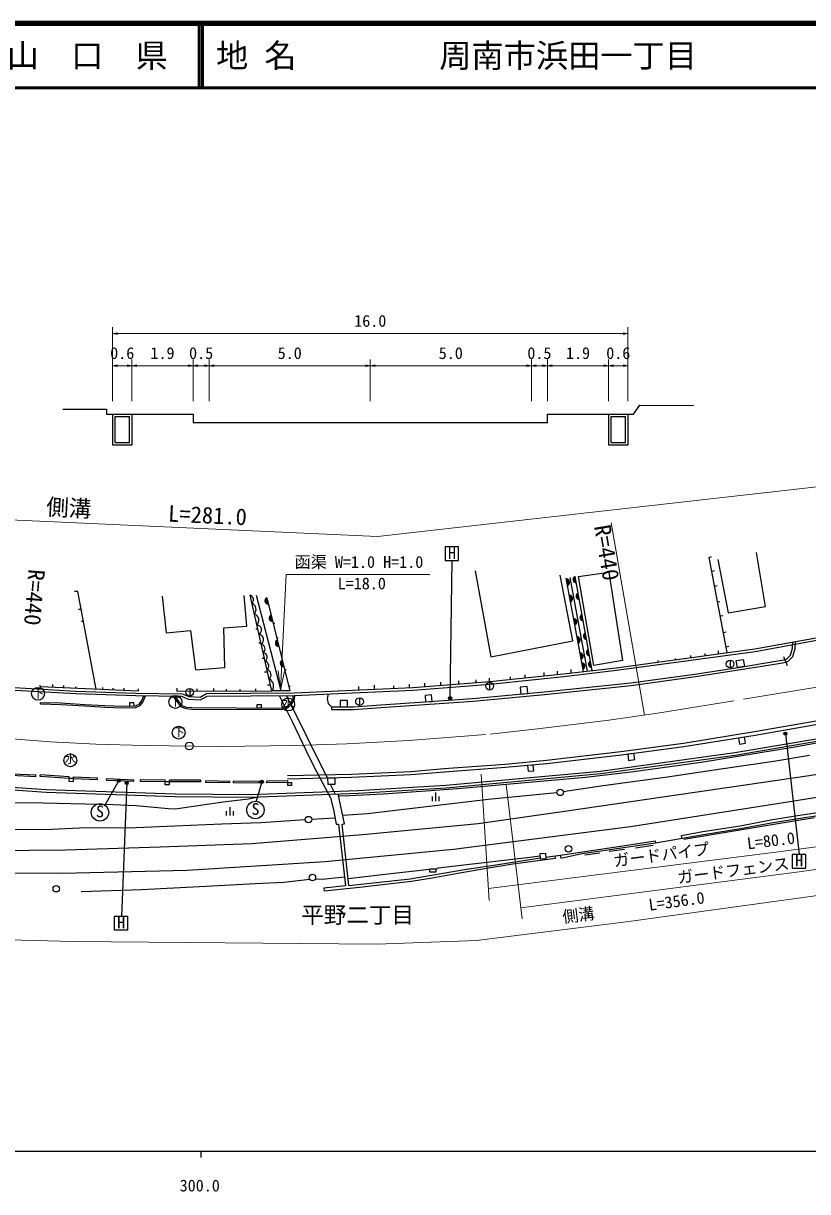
# Model space of a CAD drawing. Units: millimetres at full size, sheet at 1:1000, with parts at other scales. Extents: x 40000 to 680000, y 20000 to 380000.
# Drawn here: x 340463 to 462206, y 198715 to 380000 of the extents above; entities that cross this region are included whole.
import ezdxf
from ezdxf.enums import TextEntityAlignment as Align

# ---------------------------------------------------------------- set-up
doc = ezdxf.new("R2010")
doc.units = ezdxf.units.MM
doc.header["$LTSCALE"] = 1000
doc.linetypes.add('CHAIN', pattern=[18.5, 12, -1.5, 3.5, -1.5])
for name, color, linetype, lineweight in [('M-BGD', 7, 'Continuous', 25), ('M-BGD-EXST', 7, 'Continuous', 25), ('M-BMK', 2, 'CHAIN', 13), ('M-BMK-SRVR', 3, 'Continuous', 25), ('M-STR-HTXT', 7, 'Continuous', 13), ('M-TTL', 2, 'Continuous', 140), ('M-TTL-BAND', 7, 'Continuous', 25), ('M-TTL-LINE', 7, 'Continuous', 50)]:
    doc.layers.add(name, color=color, linetype=linetype, lineweight=lineweight)
doc.layers.add('M-BMK-HTXT', color=7, linetype='Continuous')
doc.layers.add('M-TTL-TXT', color=7, linetype='Continuous')
doc.styles.add('ＭＳ ゴシック', font='')
doc.styles.get('ＭＳ ゴシック').set_extended_font_data('MS Gothic')

# ---------------------------------------------------------------- blocks, each defined once
blk = doc.blocks.new('open_arrow')
at = {"color": 0, "linetype": 'Continuous', "lineweight": -2}
blk.add_lwpolyline([(7.5, 1.25), (0, 0), (7.5, -1.25)], dxfattribs=at)

msp = doc.modelspace()

# ---------------------------------------------------------------- hatches: boundary and pattern name
at = {"layer": 'M-BGD'}
for points in [[(424922, 292793, 0.82183), (424742, 293767)], [(426094, 294160, 0.82183), (426273, 293186)], [(378242, 290860, 0.82183), (378479, 289898)], [(425391, 290252, 0.82183), (425211, 291227)], [(426566, 291597, 0.82183), (426746, 290623)], [(427181, 288264, 0.82183), (427361, 287290)], [(378902, 288182, 0.82183), (379140, 287220)], [(426052, 286664, 0.82183), (425873, 287638)], [(426573, 283843, 0.82183), (426393, 284817)], [(427710, 285394, 0.82183), (427890, 284420)], [(379866, 284276, 0.82183), (380103, 283315)], [(428179, 282852, 0.82183), (428359, 281877)], [(380637, 281151, 0.82183), (380875, 280189)], [(427032, 281351, 0.82183), (426852, 282325)], [(428517, 281021, 0.82183), (428696, 280047)], [(427319, 279797, 0.82183), (427139, 280771)]]:
    msp.add_hatch(color=256, dxfattribs=at).paths.add_polyline_path(points)
at = {"layer": 'M-BGD-EXST'}
for points in [[(406961, 275287, 1), (406461, 275287, 0.41421), (406711, 275037, 0.41421)], [(458996, 269779, 1), (458496, 269779, 0.41421), (458746, 269529, 0.41421)], [(355536, 262490, 1), (355036, 262490, 0.41421), (355286, 262240, 0.41421)], [(356750, 262137, 1), (356250, 262137, 0.41421), (356500, 261887, 0.41421)], [(377743, 262306, 1), (377243, 262306, 0.41421), (377493, 262056, 0.41421)]]:
    msp.add_hatch(color=256, dxfattribs=at).paths.add_polyline_path(points)

# ---------------------------------------------------------------- linework, layer by layer
at = {"layer": 'M-BGD'}
for p, q in [((346614, 320145), (353379, 320145)), ((353379, 320145), (353379, 319366)), ((353379, 319366), (366815, 319366)), ((354315, 319366), (354315, 314597)), ((357315, 319366), (357315, 314597)), ((366815, 319366), (366815, 318058)), ((421815, 318058), (421815, 319366)), ((421815, 319366), (435177, 319366)), ((431315, 319366), (431315, 314597)), ((434315, 319366), (434315, 314597)), ((435177, 319366), (436176, 320757)), ((436176, 320757), (444474, 320722)), ((354690, 314972), (354690, 318991)), ((354690, 318991), (356940, 318991)), ((356940, 314972), (356940, 318991)), ((366815, 318058), (421815, 318058)), ((431690, 314972), (431690, 318991)), ((431690, 318991), (433940, 318991)), ((433940, 314972), (433940, 318991)), ((354315, 314597), (357315, 314597)), ((354690, 314972), (356940, 314972)), ((431315, 314597), (434315, 314597)), ((431690, 314972), (433940, 314972)), ((446910, 297126), (447296, 297274)), ((449722, 282365), (446910, 297126)), ((427388, 279422), (424717, 293906)), ((428035, 279498), (425356, 294024)), ((428782, 279585), (426094, 294160)), ((447317, 294988), (447750, 295087)), ((447761, 292658), (448146, 292759)), ((348940, 291855), (348377, 291855)), ((351761, 276699), (348940, 291855)), ((380495, 276420), (376660, 291231)), ((448221, 290245), (448591, 290312)), ((349458, 289072), (349041, 289072)), ((349808, 287193), (349475, 287193)), ((379210, 286934), (379501, 286934)), ((448638, 288057), (449039, 288123)), ((376858, 286017), (376564, 286017)), ((379772, 284659), (380032, 284659)), ((449128, 285486), (449536, 285566)), ((377357, 283836), (377015, 283836)), ((449551, 283265), (449963, 283351)), ((377900, 281460), (377519, 281460)), ((380328, 282403), (380537, 282403)), ((439014, 280907), (439014, 281123)), ((441717, 281275), (441717, 281459)), ((444099, 281599), (444099, 281903)), ((446292, 281898), (446292, 282211)), ((448358, 282179), (448358, 282627)), ((450164, 281188), (450164, 279988)), ((458435, 281729), (459049, 280352)), ((378385, 279337), (377916, 279337)), ((380983, 279750), (381256, 279750)), ((421282, 278743), (421282, 279259)), ((423389, 278965), (423389, 279471)), ((425521, 279204), (425521, 279735)), ((345026, 277000), (345026, 277409)), ((400420, 276908), (400420, 277438)), ((402779, 277073), (402779, 277619)), ((405278, 277267), (405278, 277782)), ((408049, 277483), (408049, 277981)), ((410765, 277695), (410765, 278140)), ((412809, 277854), (412809, 278396)), ((412841, 277752), (412841, 276552)), ((416057, 278193), (416057, 278595)), ((418374, 278437), (418374, 278924)), ((343089, 277086), (343089, 277318)), ((343089, 277086), (358313, 276407)), ((346767, 276922), (346767, 277275)), ((348626, 276839), (348626, 277040)), ((352808, 276652), (352808, 276919)), ((354422, 276580), (354422, 276820)), ((356131, 276504), (356131, 276850)), ((358313, 276407), (358313, 276757)), ((366281, 276809), (366281, 275609)), ((367444, 276394), (367444, 276753)), ((370012, 276397), (370012, 276797)), ((371983, 276400), (371983, 276674)), ((374094, 276403), (374094, 276696)), ((376525, 276407), (376525, 276719)), ((378855, 277281), (378339, 277281)), ((387743, 262796), (381302, 275694)), ((381622, 277162), (381873, 277162)), ((392530, 276569), (392530, 277083)), ((394965, 276673), (394965, 277314)), ((397955, 276802), (397955, 277184)), ((343140, 274389), (343146, 274639)), ((388273, 273950), (388278, 273550)), ((392647, 275361), (392647, 274161)), ((338615, 263320), (342376, 263154)), ((338626, 263570), (342387, 263404)), ((342376, 263154), (342387, 263404)), ((343057, 263127), (343072, 263376)), ((347549, 262848), (343057, 263127)), ((347565, 263097), (343072, 263376)), ((347549, 262848), (347565, 263097)), ((348248, 262809), (348256, 263059)), ((348256, 263059), (351983, 262943)), ((351975, 262693), (351983, 262943)), ((348248, 262809), (351975, 262693)), ((353386, 262576), (353398, 262825)), ((353386, 262576), (357601, 262386)), ((353398, 262825), (357612, 262636)), ((357601, 262386), (357612, 262636)), ((358622, 262381), (358626, 262631)), ((362449, 262312), (358622, 262381)), ((362454, 262562), (358626, 262631)), ((362449, 262312), (362454, 262562)), ((368025, 262574), (363147, 262544)), ((363149, 262294), (363147, 262544)), ((368026, 262324), (363149, 262294)), ((368026, 262324), (368025, 262574)), ((368766, 262225), (368773, 262475)), ((372494, 262126), (368766, 262225)), ((372501, 262376), (368773, 262475)), ((372494, 262126), (372501, 262376)), ((373092, 262161), (373096, 262411)), ((377139, 262098), (373092, 262161)), ((377143, 262348), (373096, 262411)), ((377139, 262098), (377143, 262348)), ((381501, 262449), (378267, 262417)), ((378270, 262167), (378267, 262417)), ((381503, 262199), (378270, 262167)), ((381503, 262199), (381501, 262449)), ((388876, 260427), (388142, 261878)), ((403961, 259317), (403961, 260013)), ((404495, 259317), (404495, 260645)), ((405028, 259317), (405028, 260013)), ((372018, 257057), (372018, 257754)), ((372551, 257057), (372551, 258385)), ((373085, 257057), (373085, 257754)), ((385211, 256531), (388793, 256695)), ((442680, 253554), (442616, 254000)), ((435496, 252046), (438233, 252494)), ((423066, 250445), (423015, 250817)), ((427633, 250976), (429964, 251297)), ((431421, 251521), (433794, 251853)), ((390461, 246143), (387118, 245815)), ((387118, 245815), (387153, 245372))]:
    msp.add_line(p, q, dxfattribs=at)
for points in [[(448240, 296828), (449846, 288505), (455640, 289517), (454279, 297875)], [(410607, 295057), (413053, 281719), (425765, 284164), (423801, 294353)], [(362027, 291100), (362633, 285434), (366418, 285790), (367171, 279664), (371750, 280061), (371562, 286208), (375138, 286479), (374720, 291204)], [(364262, 276841), (364262, 276389), (379054, 276410), (375659, 291261)], [(378242, 290860), (381802, 276429), (379054, 276410)], [(338229, 276986), (348623, 276393), (357912, 276078), (365117, 275973), (366135, 275529), (367889, 275453), (368867, 275991), (382535, 276105), (391590, 276528), (400944, 276930), (412892, 277860), (424309, 279062), (432508, 280021), (453995, 282947), (465528, 285030), (483486, 288270)], [(338202, 276587), (348605, 275993), (357902, 275678), (365031, 275574), (366044, 275133), (367983, 275048), (368971, 275592), (382546, 275705), (391607, 276129), (400968, 276531), (412929, 277462), (424354, 278665), (432558, 279624), (454058, 282552), (465599, 284636), (483557, 287876)], [(548172, 286758), (540625, 285506), (534301, 284413), (525752, 282898), (511098, 280347), (498012, 277993), (483055, 275210), (470426, 272910), (453973, 270075), (442917, 268252), (433233, 266941), (421675, 265605), (415252, 265016), (405807, 264320), (400596, 263867), (391399, 263467), (381466, 263224)], [(327241, 262277), (344010, 261093), (364004, 260450), (375741, 260347), (392400, 260956), (406057, 261772), (430038, 263986), (450889, 266841), (464774, 269209), (482561, 272638), (503305, 276579), (518763, 279275), (537021, 282385), (550570, 284683)], [(548254, 286265), (540709, 285013), (534387, 283921), (525838, 282406), (511185, 279854), (498102, 277501), (483146, 274718), (470513, 272417), (454074, 269494), (442991, 267757), (433296, 266445), (421727, 265107), (415293, 264517), (405847, 263822), (400629, 263368), (391416, 262967), (381478, 262724)], [(327207, 261879), (343990, 260693), (363996, 260050), (375747, 259947), (392419, 260557), (406087, 261373), (430083, 263589), (450950, 266445), (464846, 268816), (482636, 272245), (503376, 276186), (518831, 278880), (537088, 281991), (550637, 284289)], [(387763, 275949), (387625, 275198), (387790, 274442), (388273, 273950), (391699, 273931), (395966, 274233), (410244, 275228), (421331, 276267), (434783, 277646), (444720, 279022), (452382, 280228), (455083, 280643), (458212, 281189), (458947, 281357), (459544, 281971), (459854, 283051), (459932, 284019)], [(388278, 273550), (391713, 273531), (395994, 273834), (410277, 274830), (421370, 275869), (434831, 277249), (444778, 278626), (452444, 279832), (455147, 280248), (458291, 280796), (459151, 280994), (459900, 281765), (460250, 282979), (460331, 283987)], [(550113, 284200), (550176, 283847), (543723, 282785), (538276, 281845), (529313, 280329), (516929, 278194), (504977, 276207), (496846, 274550), (485209, 272368), (477128, 270801), (460241, 267708), (445678, 265322), (434818, 263804), (427743, 263002), (416036, 261944), (408526, 261250), (403681, 260934), (396327, 260393), (391103, 260138), (389415, 260102)], [(330105, 251602), (347082, 251755), (361713, 252207), (375937, 252758), (393115, 254111), (411054, 255863), (424826, 257817), (462423, 263274), (493755, 268310), (521953, 272961), (553356, 278408), (566773, 280692)], [(567492, 277070), (542219, 272873), (509846, 267368), (460103, 259297), (434697, 255321), (407255, 251826), (387329, 249901), (365874, 248545), (346508, 248107), (325089, 248194), (304370, 249112), (280199, 250598), (257788, 252911), (229037, 256788), (209957, 259449), (198371, 260811), (182673, 262865), (163281, 265338), (142812, 268006), (124115, 270215), (98459, 272520), (77473, 273589), (65912, 273710)], [(343140, 274389), (346265, 274321), (350012, 274076), (353088, 273915), (355882, 273797), (357929, 273832), (358582, 274168), (359011, 274664), (359445, 275656)], [(343146, 274639), (346276, 274571), (350027, 274326), (353100, 274165), (355885, 274047), (357867, 274081), (358425, 274368), (358797, 274799), (359174, 275659)], [(363676, 275594), (364423, 274553), (364958, 273966), (365690, 273663), (366603, 273576), (380549, 273505), (381520, 273800), (382102, 274327), (382571, 275129), (382621, 275708)], [(363987, 275589), (364618, 274711), (365105, 274176), (365751, 273908), (366615, 273826), (380513, 273756), (381394, 274023), (381905, 274486), (382327, 275206), (382369, 275703)], [(380197, 275685), (382198, 271691), (384340, 267132), (385612, 264577), (388116, 259821), (388629, 258011), (389005, 255758), (389391, 255756), (390461, 246143)], [(424258, 260825), (430460, 261729), (440461, 263075), (448732, 264344), (456955, 265509), (462499, 266431)], [(335022, 259088), (343463, 259064), (354392, 258796), (357972, 258634), (362984, 258181), (364026, 258099), (367248, 258568), (371484, 259209), (375433, 259685), (377037, 259994)], [(391009, 246226), (389967, 255762), (390319, 255775), (389344, 260444)], [(390038, 257122), (393878, 257368), (403053, 258501), (412631, 259629), (423282, 260671)], [(442616, 254000), (445959, 254598), (451707, 255483), (456486, 256391), (460652, 257079), (464114, 257602)], [(337894, 254923), (344853, 254936), (349180, 255155), (357919, 255212), (363952, 255471), (371259, 255772), (377328, 255999), (384218, 256450)], [(423772, 250917), (423880, 250484), (427163, 251166), (430472, 251645), (438597, 252823), (446032, 254154), (451783, 255039), (456565, 255948), (460722, 256634), (464169, 257155)], [(463247, 256701), (456633, 255653), (443009, 253336)], [(421570, 250626), (424169, 250970), (433538, 252365), (438543, 253165), (438597, 252823)], [(387153, 245372), (392663, 245978), (397075, 246457), (400733, 246879), (403903, 247406), (407924, 248114), (412332, 248914), (416459, 249578), (423066, 250445)], [(391009, 246226), (400502, 247230), (408951, 248678), (413814, 249449), (420727, 250496)], [(404541, 248769), (404897, 248973), (408853, 249405), (412895, 249866), (418679, 250545), (420702, 250844)], [(390894, 247281), (397499, 248070), (400761, 248462), (403491, 248734)], [(349443, 245304), (358813, 245611), (367804, 246070), (376492, 246529), (380898, 246725), (384909, 247187)], [(385779, 247235), (386854, 247193), (390304, 247556)]]:
    msp.add_lwpolyline(points, dxfattribs=at)
for points in [[(426633, 294163), (431332, 294837), (433489, 281110), (429002, 280340)], [(452382, 280228), (451296, 280057), (451125, 281143), (452211, 281314)], [(402900, 274717), (403898, 274786), (403828, 275784), (402831, 275714)], [(417660, 275923), (418755, 276026), (418652, 277121), (417557, 277018)], [(356941, 274065), (357641, 274077), (357632, 274577), (356932, 274565)], [(376705, 273775), (377405, 273771), (377407, 274271), (376707, 274275)], [(389654, 273942), (390754, 273936), (390759, 274936), (389659, 274942)], [(452423, 269235), (451484, 269088), (451631, 268150), (452570, 268297)], [(435232, 266707), (434291, 266580), (434418, 265639), (435360, 265766)], [(419616, 264914), (418720, 264831), (418802, 263935), (419698, 264017)], [(387741, 262920), (388790, 262943), (388813, 261893), (387764, 261870)], [(348248, 262809), (347549, 262848), (347524, 262399), (348223, 262359)], [(363149, 262294), (362449, 262312), (362439, 261912), (363139, 261894)], [(381503, 262199), (382103, 262199), (382103, 261749), (381503, 261749)], [(420678, 251189), (421526, 251248), (421589, 250351), (420741, 250291)], [(403491, 248319), (404541, 248319), (404541, 248769), (403491, 248769)]]:
    msp.add_lwpolyline(points, close=True, dxfattribs=at)
for centre, radius in [((450164, 280588), 600), ((412841, 277152), 600), ((366281, 276209), 600), ((392647, 274761), 600), ((423782, 260671), 500), ((384718, 256450), 500), ((425076, 251913), 500), ((385331, 247456), 500), ((345572, 245713), 500)]:
    msp.add_circle(centre, radius, dxfattribs=at)
for centre, radius, start, end in [((424736, 293262), 505, 291.62029, 89.27848), ((426280, 293691), 505, 111.62029, 269.27848), ((375434, 290549), 747, 313.29373, 72.45835), ((378455, 290402), 505, 115.03192, 272.69011), ((425204, 290722), 505, 291.62029, 89.27848), ((426752, 291128), 505, 111.62029, 269.27848), ((375580, 289059), 1014, 316.93655, 68.81553), ((375979, 287376), 1048, 314.80152, 70.95056), ((427367, 287795), 505, 111.62029, 269.27848), ((376696, 285884), 748, 297.40133, 88.35075), ((379116, 287724), 505, 115.03192, 272.69011), ((425866, 287133), 505, 291.62029, 89.27848), ((376867, 284345), 893, 306.90432, 78.84776), ((426387, 284312), 505, 291.62029, 89.27848), ((427896, 284925), 505, 111.62029, 269.27848), ((377259, 282928), 717, 307.377, 78.37508), ((380080, 283819), 505, 115.03192, 272.69011), ((428365, 282382), 505, 111.62029, 269.27848), ((377588, 281622), 744, 303.93435, 81.81773), ((377812, 280278), 752, 310.51265, 75.23943), ((380851, 280693), 505, 115.03192, 272.69011), ((426846, 281821), 505, 291.62029, 89.27848), ((428703, 280552), 505, 111.62029, 269.27848), ((378093, 278912), 820, 310.43939, 75.31268), ((427133, 280266), 505, 291.62029, 89.27848), ((378065, 277172), 1248, 322.39437, 63.35771)]:
    msp.add_arc(centre, radius, start, end, dxfattribs=at)
at = {"layer": 'M-BGD-EXST'}
for p, q in [((408017, 298751), (405917, 298751)), ((405917, 298751), (405917, 296651)), ((408017, 296651), (408017, 298751)), ((405917, 296651), (408017, 296651)), ((406711, 275287), (407012, 296651)), ((458746, 269779), (460903, 251032)), ((355286, 262490), (353118, 258670)), ((356500, 262137), (355719, 241418)), ((377493, 262306), (376604, 259283)), ((461912, 251032), (459812, 251032)), ((459812, 251032), (459812, 248932)), ((461912, 248932), (461912, 251032)), ((459812, 248932), (461912, 248932)), ((356680, 241418), (354580, 241418)), ((354580, 241418), (354580, 239318)), ((356680, 239318), (356680, 241418)), ((354580, 239318), (356680, 239318))]:
    msp.add_line(p, q, dxfattribs=at)
for centre, radius in [((342739, 275965), 1000), ((364065, 274704), 1000), ((381561, 274307), 1000), ((406711, 275287), 250), ((364577, 269932), 1000), ((458746, 269779), 250), ((347763, 265637), 1000), ((355286, 262490), 250), ((356500, 262137), 250), ((377493, 262306), 250), ((376490, 257937), 1350), ((352356, 257555), 1350)]:
    msp.add_circle(centre, radius, dxfattribs=at)
at = {"layer": 'M-BMK'}
msp.add_lwpolyline([(338076, 269017), (344664, 268512), (351701, 268175), (359234, 267969), (370905, 267780), (382659, 267968), (390658, 268193), (400282, 268699), (412930, 269721), (420738, 270588), (431360, 271884), (438902, 272937), (454805, 275549), (475315, 278893), (490032, 281353), (501470, 283277), (520270, 286410), (540627, 289858), (559705, 293059), (564167, 293807)], dxfattribs=at)
at = {"layer": 'M-BMK-SRVR'}
msp.add_circle((366231, 267856), 600, dxfattribs=at)
at = {"layer": 'M-STR-HTXT'}
for p, q in [((354315, 321366), (354315, 332866)), ((434315, 331866), (354315, 331866)), ((434315, 321366), (434315, 332866)), ((354315, 321366), (354315, 327866)), ((354315, 326866), (357315, 326866)), ((357315, 321366), (357315, 327866)), ((357315, 321366), (357315, 327866)), ((357315, 326866), (366815, 326866)), ((366815, 321366), (366815, 327866)), ((366815, 321366), (366815, 327866)), ((366815, 326866), (369315, 326866)), ((369315, 321366), (369315, 327866)), ((369315, 321366), (369315, 327866)), ((369315, 326866), (394315, 326866)), ((394315, 321366), (394315, 327866)), ((394315, 321366), (394315, 327866)), ((394315, 326866), (419315, 326866)), ((419315, 321366), (419315, 327866)), ((419315, 321366), (419315, 327866)), ((419315, 326866), (421815, 326866)), ((421815, 321366), (421815, 327866)), ((421815, 321366), (421815, 327866)), ((421815, 326866), (431315, 326866)), ((431315, 321366), (431315, 327866)), ((431315, 321366), (431315, 327866)), ((431315, 326866), (434315, 326866)), ((434315, 321366), (434315, 327866)), ((436892, 272656), (431701, 302506)), ((412758, 243891), (411548, 263518)), ((415393, 261884), (417888, 241048))]:
    msp.add_line(p, q, dxfattribs=at)
for points in [[(209836, 313905), (316779, 304478), (329219, 303380), (395434, 300369), (479653, 309895)], [(380370, 276521), (381276, 294456), (403573, 294456)], [(194187, 248868), (268410, 241459), (336133, 237835), (348194, 237506), (395348, 237108), (410793, 237682), (434452, 240610), (483302, 247353), (503064, 250304), (555354, 259715)], [(412643, 245766), (456857, 251315), (492863, 256065)], [(417681, 242775), (460913, 248324), (498393, 253648)]]:
    msp.add_lwpolyline(points, dxfattribs=at)
at = {"layer": 'M-TTL'}
msp.add_line((680000, 380000), (40000, 380000), dxfattribs=at)
at = {"layer": 'M-TTL-BAND'}
for p, q in [((40000, 205000), (579000, 205000)), ((368000, 205000), (368000, 204000))]:
    msp.add_line(p, q, dxfattribs=at)
at = {"layer": 'M-TTL-LINE'}
for p, q in [((367750, 380000), (367750, 370000)), ((368250, 380000), (368250, 370000)), ((40000, 370000), (680000, 370000))]:
    msp.add_line(p, q, dxfattribs=at)

# ---------------------------------------------------------------- block references
at = {"layer": 'M-STR-HTXT', "xscale": 100, "yscale": 100}
for p in [(354315, 331866), (354315, 326866), (357315, 326866), (366815, 326866), (369315, 326866), (394315, 326866), (419315, 326866), (421815, 326866), (431315, 326866)]:
    msp.add_blockref('open_arrow', p, dxfattribs=at)
at = {"layer": 'M-STR-HTXT'}
for p, xscale, yscale, rotation in [((434315, 331866), 100, 100, 180), ((357315, 326866), 100, 100, 180), ((366815, 326866), 100, 100, 180), ((369315, 326866), 100, 100, 180), ((394315, 326866), 100, 100, 180), ((419315, 326866), 100, 100, 180), ((421815, 326866), 100, 100, 180), ((431315, 326866), 100, 100, 180), ((434315, 326866), 100, 100, 180), ((380370, 276521), 400, 400, 87.1)]:
    msp.add_blockref('open_arrow', p, dxfattribs=dict(at, xscale=xscale, yscale=yscale, rotation=rotation))

# ---------------------------------------------------------------- texts
at = {"layer": 'M-BGD-EXST', "style": 'ＭＳ ゴシック'}
for s, height, p in [('H', 1833, (406369, 296343)), ('下', 1320, (341887, 274977)), ('下', 1320, (363213, 273717)), ('水', 1320, (380681, 273516)), ('下', 1320, (363725, 268944)), ('水', 1320, (346884, 264847)), ('H', 1833, (460264, 248624)), ('H', 1833, (355032, 239010))]:
    msp.add_text(s, height=height, dxfattribs=at).set_placement(p, align=Align.BOTTOM_LEFT)
for p in [(351701, 256263), (375835, 256645)]:
    msp.add_text('S', height=1833, rotation=358.508, dxfattribs=at).set_placement(p, align=Align.BOTTOM_LEFT)
at = {"layer": 'M-BMK-HTXT', "style": 'ＭＳ ゴシック'}
msp.add_text('平野二丁目', height=2566, dxfattribs=at).set_placement((383591, 239609), align=Align.BOTTOM_LEFT)
at = {"layer": 'M-STR-HTXT', "style": 'ＭＳ ゴシック'}
for s, p in [('16.0', (391815, 332366)), ('0.6', (353940, 327366)), ('1.9', (360190, 327366)), ('0.5', (366190, 327366)), ('5.0', (379940, 327366)), ('5.0', (404940, 327366)), ('0.5', (418690, 327366)), ('1.9', (424690, 327366)), ('0.6', (430940, 327366)), ('函渠 W=1.0 H=1.0', (382573, 294956)), ('L=18.0', (389254, 291622))]:
    msp.add_text(s, height=1833, dxfattribs=at).set_placement(p, align=Align.BOTTOM_LEFT)
for s, height, rotation, p in [('側溝', 2566, 356.906, (343916, 302964)), ('L=281.0', 2566, 357.283, (362856, 301925)), ('R=440', 2566, 279.624, (428283, 301829)), ('R=440', 2566, 265.371, (340504, 295440)), ('L=80.0', 1833, 7.06, (452973, 251270)), ('ガードパイプ', 1833, 7.396, (432251, 248579)), ('ガードフェンス', 1833, 7.396, (442170, 245981)), ('L=356.0', 1833, 7.722, (437728, 241751)), ('側溝', 1833, 7.439, (424331, 239865))]:
    msp.add_text(s, height=height, rotation=rotation, dxfattribs=at).set_placement(p, align=Align.BOTTOM_LEFT)
at = {"layer": 'M-TTL-BAND', "style": 'ＭＳ ゴシック'}
msp.add_text('300.0', height=1833, dxfattribs=at).set_placement((367844, 198195), align=Align.BOTTOM_CENTER)
at = {"layer": 'M-TTL-TXT', "style": 'ＭＳ ゴシック'}
msp.add_text('山\u3000口\u3000県', height=3666, dxfattribs=at).set_placement((350375, 375000), align=Align.MIDDLE_CENTER)
for s, p in [('地 名', (370380, 375000)), ('周南市浜田一丁目', (405024, 375000))]:
    msp.add_text(s, height=3666, dxfattribs=at).set_placement(p, align=Align.MIDDLE_LEFT)

doc.saveas('drawing.dxf')
